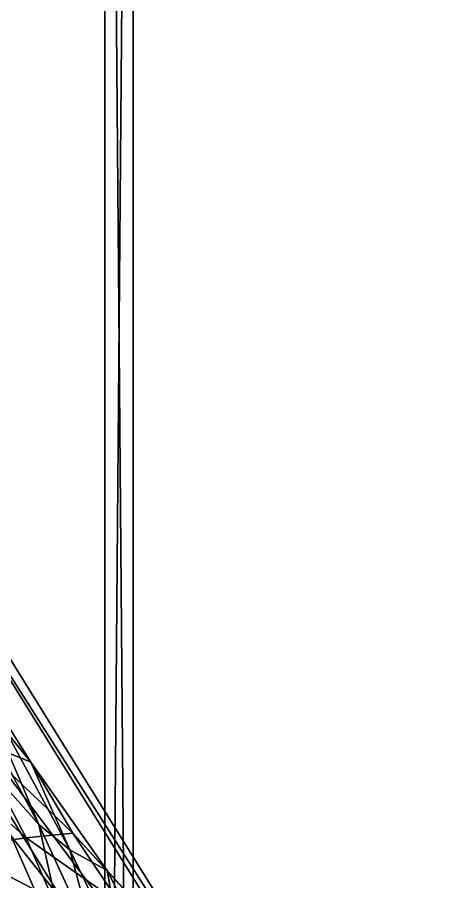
# Model space of a CAD drawing. Header units: metres. Extents: x -7.7 to 8, y -8.9 to 8.6.
# Drawn here: x 6.151 to 7.969, y -0.795 to 2.773 of the extents above; entities that cross this region are included whole.
import ezdxf

# ---------------------------------------------------------------- set-up
doc = ezdxf.new("R2010")
doc.units = ezdxf.units.M
doc.layers.add('LIBERTY', color=1, linetype='CONTINUOUS')

msp = doc.modelspace()

# ---------------------------------------------------------------- linework, layer by layer
at = {"layer": 'LIBERTY', "color": 7}
for points in [[(-7.53329, 8.63299, 0.068), (6.51222, 8.63299, 0.068), (-7.65053, -5.52977, 0.068)], [(-7.65053, -5.52977, 0.068), (6.51222, 8.63299, 0.068), (-7.53329, -5.64701, 0.068)], [(6.51222, 8.63299, 0.068), (6.62947, 8.51574, 0.068), (-7.53329, -5.64701, 0.068)], [(6.62947, 8.51574, 0.068), (6.51222, -5.64701, 0.068), (-7.53329, -5.64701, 0.068)], [(-7.53329, 8.51574, 1.70282), (-7.53329, -5.52977, 1.70282), (6.51222, -5.52977, 1.70282)], [(6.51222, 8.51574, 1.70282), (-7.53329, 8.51574, 1.70282), (6.51222, -5.52977, 1.70282)], [(6.62947, 8.51574, 0.068), (6.62947, -5.52977, 0.068), (6.51222, -5.64701, 0.068)], [(6.51222, 8.51574, 1.70282), (6.51222, -5.52977, 1.70282), (6.62947, -5.52977, 1.58275)], [(6.62947, 8.51574, 1.58275), (6.51222, 8.51574, 1.70282), (6.62947, -5.52977, 1.58275)], [(6.62947, 8.51574, 0.068), (6.62947, -5.52977, 1.58275), (6.62947, -5.52977, 0.068)], [(6.62947, 8.51574, 1.58275), (6.62947, -5.52977, 1.58275), (6.62947, 8.51574, 0.068)]]:
    msp.add_3dface(points, dxfattribs=at)
at = {"layer": 'LIBERTY', "color": 6}
for points in [[(5.62472, 0.835184, 35.0532), (5.21463, 0.543574, 35.2725), (7.96931, -2.93474, 34.4246)], [(5.62472, 0.835184, 35.0532), (7.96931, -2.93474, 34.4246), (7.92345, -2.77378, 34.3275)], [(5.72459, 0.761822, 34.917), (5.62472, 0.835184, 35.0532), (7.92345, -2.77378, 34.3275)], [(5.72459, 0.761822, 34.917), (7.92345, -2.77378, 34.3275), (5.55437, 0.389197, 34.1031)], [(5.21463, 0.543574, 35.2725), (5.17995, 0.374539, 35.2082), (7.37881, -3.16107, 34.6187)], [(7.55921, -3.22635, 34.6438), (5.21463, 0.543574, 35.2725), (7.37881, -3.16107, 34.6187)], [(5.21463, 0.543574, 35.2725), (7.55921, -3.22635, 34.6438), (7.96931, -2.93474, 34.4246)], [(5.55437, 0.389197, 34.1031), (7.35509, -2.50623, 33.6203), (2.68287, 0.361158, 28.6955)], [(2.68287, 0.361158, 28.6955), (7.73809, -3.12207, 33.5176), (5.24294, -3.75526, 28.0091)], [(7.35509, -2.50623, 33.6203), (7.73809, -3.12207, 33.5176), (2.68287, 0.361158, 28.6955)], [(7.37881, -3.16107, 34.6187), (5.17995, 0.374539, 35.2082), (5.00973, 0.001915, 34.3944)], [(5.55437, 0.389197, 34.1031), (7.92345, -2.77378, 34.3275), (7.35509, -2.50623, 33.6203)], [(7.37881, -3.16107, 34.6187), (5.00973, 0.001915, 34.3944), (6.81045, -2.89351, 33.9115)], [(6.81045, -2.89351, 33.9115), (5.00973, 0.001915, 34.3944), (5.92538, -2.24505, 33.1186)]]:
    msp.add_3dface(points, dxfattribs=at)
at = {"layer": 'LIBERTY', "color": 8}
for points in [[(5.68888, 0.469297, 30.6138), (5.9686, 0.077913, 30.8187), (6.2404, -0.558251, 30.3945)], [(5.68888, 0.469297, 30.6138), (6.2404, -0.558251, 30.3945), (5.97023, -0.256138, 30.1948)], [(5.65435, 0.38241, 31.107), (6.20685, -0.300951, 31.0217), (5.9686, 0.077913, 30.8187)], [(5.65435, 0.38241, 31.107), (5.97453, -0.206002, 31.2391), (6.20685, -0.300951, 31.0217)], [(5.9686, 0.077913, 30.8187), (6.36791, -0.662469, 30.6265), (6.2404, -0.558251, 30.3945)], [(5.9686, 0.077913, 30.8187), (6.20685, -0.300951, 31.0217), (6.36791, -0.662469, 30.6265)], [(5.71788, -0.192751, 31.3474), (6.18762, -0.613962, 31.3455), (5.97453, -0.206002, 31.2391)], [(5.71788, -0.192751, 31.3474), (5.89264, -0.65455, 31.3877), (6.18762, -0.613962, 31.3455)], [(5.97453, -0.206002, 31.2391), (6.18762, -0.613962, 31.3455), (6.38076, -0.594638, 31.1863)], [(5.97453, -0.206002, 31.2391), (6.38076, -0.594638, 31.1863), (6.20685, -0.300951, 31.0217)], [(5.97023, -0.256138, 30.1948), (6.37964, -1.18409, 30.0644), (6.13984, -1.00391, 29.9096)], [(5.97023, -0.256138, 30.1948), (6.2404, -0.558251, 30.3945), (6.37964, -1.18409, 30.0644)], [(6.20685, -0.300951, 31.0217), (6.52261, -0.748715, 30.9052), (6.36791, -0.662469, 30.6265)], [(6.20685, -0.300951, 31.0217), (6.38076, -0.594638, 31.1863), (6.52261, -0.748715, 30.9052)], [(6.2404, -0.558251, 30.3945), (6.48172, -1.08333, 30.2557), (6.37964, -1.18409, 30.0644)], [(6.2404, -0.558251, 30.3945), (6.36791, -0.662469, 30.6265), (6.48172, -1.08333, 30.2557)], [(6.18762, -0.613962, 31.3455), (6.57536, -0.884526, 31.3569), (6.38076, -0.594638, 31.1863)], [(6.38076, -0.594638, 31.1863), (6.57536, -0.884526, 31.3569), (6.72279, -0.971605, 31.1239)], [(6.38076, -0.594638, 31.1863), (6.72279, -0.971605, 31.1239), (6.52261, -0.748715, 30.9052)], [(5.89264, -0.65455, 31.3877), (6.29811, -0.866522, 31.4408), (6.18762, -0.613962, 31.3455)], [(6.29811, -0.866522, 31.4408), (6.57536, -0.884526, 31.3569), (6.18762, -0.613962, 31.3455)], [(6.29811, -0.866522, 31.4408), (5.89264, -0.65455, 31.3877), (5.85691, -0.802187, 31.3677)], [(6.36791, -0.662469, 30.6265), (6.58863, -1.11911, 30.408), (6.48172, -1.08333, 30.2557)], [(6.36791, -0.662469, 30.6265), (6.52261, -0.748715, 30.9052), (6.58863, -1.11911, 30.408)], [(6.52261, -0.748715, 30.9052), (6.72355, -1.14901, 30.7595), (6.58863, -1.11911, 30.408)], [(6.52261, -0.748715, 30.9052), (6.72279, -0.971605, 31.1239), (6.72355, -1.14901, 30.7595)]]:
    msp.add_3dface(points, dxfattribs=at)

doc.saveas('drawing.dxf')
